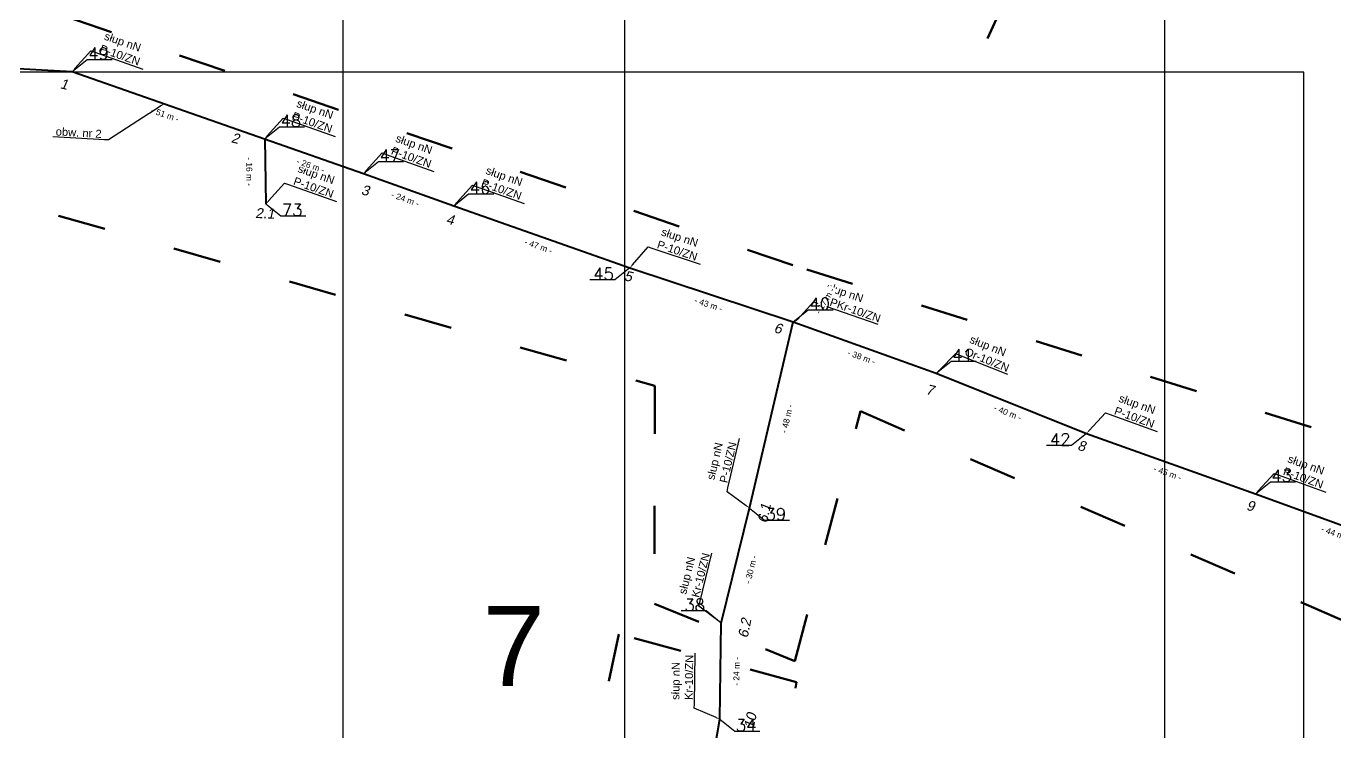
# Model space of a CAD drawing. Header units: metres. Extents: x 7540627 to 7542972, y 5787273 to 5789259.
# Drawn here: x 7541872.3 to 7542199.4, y 5788370.3 to 5788546.6 of the extents above; entities that cross this region are included whole.
import ezdxf
from ezdxf import colors
from ezdxf.entities.mleader import LeaderData, LeaderLine
from ezdxf.math import Vec2, Vec3

# ---------------------------------------------------------------- set-up
doc = ezdxf.new("R2010")
doc.units = ezdxf.units.M
doc.header["$MEASUREMENT"] = 0
doc.linetypes.add('ACAD_ISO03W100', pattern=[30, 12, -18])
for name, color, linetype, lineweight in [('!TELE', 30, 'Continuous', 40), ('!trafo', 6, 'ACAD_ISO03W100', 50), ('_numery slupow etap 4 cz. 2', 7, 'Continuous', 40)]:
    doc.layers.add(name, color=color, linetype=linetype, lineweight=lineweight)
for name, color, linetype in [('!wymiary', 7, 'Continuous'), ('_MM opisy', 7, 'Continuous'), ('makro-numeracja-punktow', 7, 'Continuous')]:
    doc.layers.add(name, color=color, linetype=linetype)
doc.layers.add('WT_arkusze', color=1, linetype='Continuous', plot=False)
doc.styles.add('GeodText', font='romans.shx')
doc.styles.get("Standard").update_dxf_attribs({"font": 'arial.ttf'})
doc.dimstyles.new('opis linie', dxfattribs={"dimtxt": 1.5, "dimasz": 2.5, "dimexe": 1.25, "dimexo": 0.625, "dimgap": 2.5, "dimtad": 4, "dimdec": 0, "dimtxsty": 'Standard', "dimcen": 2.5, "dimse1": 1, "dimse2": 1, "dimsd1": 1, "dimsd2": 1, "dimclrt": 256, "dimazin": 3, "dimtfac": 1, "dimtdec": 0, "dimtmove": 0, "dimatfit": 3, "dimtfill": 1})
doc.dimstyles.get("Standard").update_dxf_attribs({"dimtxt": 2.5, "dimasz": 2.5, "dimexe": 1.25, "dimexo": 0.625, "dimtad": 1, "dimtxsty": 'Standard', "dimcen": 2.5, "dimazin": 3, "dimtfac": 1, "dimtmove": 0, "dimatfit": 3})

# ---------------------------------------------------------------- blocks, each defined once
blk = doc.blocks.new('*D149')
at = {"layer": '!wymiary', "insert": (7541928.1, 5788510.28), "char_height": 1.5, "attachment_point": 5, "rotation": 270.861, "bg_fill": 3, "box_fill_scale": 1.25, "bg_fill_color": 257, "bg_fill_transparency": 0}
blk.add_mtext('\\A1;- 16 m -', dxfattribs=at)
blk = doc.blocks.new('*D172')
at = {"layer": '!wymiary', "insert": (7542042.84, 5788477.1), "char_height": 1.5, "attachment_point": 5, "rotation": 341.7157, "bg_fill": 3, "box_fill_scale": 1.25, "bg_fill_color": 257, "bg_fill_transparency": 0}
blk.add_mtext('\\A1;- 43 m -', dxfattribs=at)
blk = doc.blocks.new('*D173')
at = {"layer": '!wymiary', "insert": (7542000.36, 5788491.65), "char_height": 1.5, "attachment_point": 5, "rotation": 340.5565, "bg_fill": 3, "box_fill_scale": 1.25, "bg_fill_color": 257, "bg_fill_transparency": 0}
blk.add_mtext('\\A1;- 47 m -', dxfattribs=at)
blk = doc.blocks.new('*D174')
at = {"layer": '!wymiary', "insert": (7541967.07, 5788503.44), "char_height": 1.5, "attachment_point": 5, "rotation": 340.3494, "bg_fill": 3, "box_fill_scale": 1.25, "bg_fill_color": 257, "bg_fill_transparency": 0}
blk.add_mtext('\\A1;- 24 m -', dxfattribs=at)
blk = doc.blocks.new('*D175')
at = {"layer": '!wymiary', "insert": (7541943.44, 5788511.79), "char_height": 1.5, "attachment_point": 5, "rotation": 340.6698, "bg_fill": 3, "box_fill_scale": 1.25, "bg_fill_color": 257, "bg_fill_transparency": 0}
blk.add_mtext('\\A1;- 26 m -', dxfattribs=at)
blk = doc.blocks.new('*D176')
at = {"layer": '!wymiary', "insert": (7541907.05, 5788524.53), "char_height": 1.5, "attachment_point": 5, "rotation": 340.7231, "bg_fill": 3, "box_fill_scale": 1.25, "bg_fill_color": 257, "bg_fill_transparency": 0}
blk.add_mtext('\\A1;- 51 m -', dxfattribs=at)
blk = doc.blocks.new('*D177')
at = {"layer": '!wymiary', "insert": (7541856.49, 5788534.3), "char_height": 1.5, "attachment_point": 5, "rotation": 356.8424, "bg_fill": 3, "box_fill_scale": 1.25, "bg_fill_color": 257, "bg_fill_transparency": 0}
blk.add_mtext('\\A1;- 55 m -', dxfattribs=at)
blk = doc.blocks.new('*D199')
at = {"layer": '!wymiary', "insert": (7542199.43, 5788419.89), "char_height": 1.5, "attachment_point": 5, "rotation": 340.0899, "bg_fill": 3, "box_fill_scale": 1.25, "bg_fill_color": 257, "bg_fill_transparency": 0}
blk.add_mtext('\\A1;- 44 m -', dxfattribs=at)
blk = doc.blocks.new('*D200')
at = {"layer": '!wymiary', "insert": (7542157.5704, 5788434.9508), "char_height": 1.5, "attachment_point": 5, "rotation": 340.298793, "bg_fill": 3, "box_fill_scale": 1.25, "bg_fill_color": 257, "bg_fill_transparency": 0}
blk.add_mtext('\\A1;- 45 m -', dxfattribs=at)
blk = doc.blocks.new('*D201')
at = {"layer": '!wymiary', "insert": (7542117.61, 5788450.04), "char_height": 1.5, "attachment_point": 5, "rotation": 338.201, "bg_fill": 3, "box_fill_scale": 1.25, "bg_fill_color": 257, "bg_fill_transparency": 0}
blk.add_mtext('\\A1;- 40 m -', dxfattribs=at)
blk = doc.blocks.new('*D202')
at = {"layer": '!wymiary', "insert": (7542081.06, 5788463.95), "char_height": 1.5, "attachment_point": 5, "rotation": 340.2155, "bg_fill": 3, "box_fill_scale": 1.25, "bg_fill_color": 257, "bg_fill_transparency": 0}
blk.add_mtext('\\A1;- 38 m -', dxfattribs=at)
blk = doc.blocks.new('*D263')
at = {"layer": '!wymiary', "insert": (7542045.19, 5788346.7), "char_height": 1.5, "attachment_point": 5, "rotation": 80.2931, "bg_fill": 3, "box_fill_scale": 1.25, "bg_fill_color": 257, "bg_fill_transparency": 0}
blk.add_mtext('\\A1;- 53 m -', dxfattribs=at)
blk = doc.blocks.new('*D264')
at = {"layer": '!wymiary', "insert": (7542049.84, 5788385.4), "char_height": 1.5, "attachment_point": 5, "rotation": 89.2697, "bg_fill": 3, "box_fill_scale": 1.25, "bg_fill_color": 257, "bg_fill_transparency": 0}
blk.add_mtext('\\A1;- 24 m -', dxfattribs=at)
blk = doc.blocks.new('*D265')
at = {"layer": '!wymiary', "insert": (7542053.45, 5788410.86), "char_height": 1.5, "attachment_point": 5, "rotation": 76.0762, "bg_fill": 3, "box_fill_scale": 1.25, "bg_fill_color": 257, "bg_fill_transparency": 0}
blk.add_mtext('\\A1;- 30 m -', dxfattribs=at)
blk = doc.blocks.new('*D266')
at = {"layer": '!wymiary', "insert": (7542062.49, 5788448.54), "char_height": 1.5, "attachment_point": 5, "rotation": 76.7675, "bg_fill": 3, "box_fill_scale": 1.25, "bg_fill_color": 257, "bg_fill_transparency": 0}
blk.add_mtext('\\A1;- 48 m -', dxfattribs=at)
blk = doc.blocks.new('*D267')
at = {"layer": '!wymiary', "insert": (7542071.94, 5788478.02), "char_height": 1.5, "attachment_point": 5, "rotation": 58.7422, "bg_fill": 3, "box_fill_scale": 1.25, "bg_fill_color": 257, "bg_fill_transparency": 0}
blk.add_mtext('\\A1;- 17 m -', dxfattribs=at)

msp = doc.modelspace()

# ---------------------------------------------------------------- linework, layer by layer
at = {"layer": '!TELE'}
for points in [[(7541421.86, 5788717.09), (7541457.78, 5788693.32), (7541508.44, 5788660.69), (7541551.3, 5788632.68), (7541558.72, 5788643.22), (7541600.26, 5788617.11), (7541642.32, 5788590.74), (7541675.49, 5788583.53), (7541713.13, 5788575.56), (7541753.71, 5788567.83), (7541795.41, 5788559.65), (7541829.4, 5788538.31), (7541883.85, 5788535.31), (7541931.92, 5788518.5), (7541956.63, 5788509.83), (7541979.19, 5788501.77), (7542023.2, 5788486.24), (7542064.05, 5788472.74)], [(7542064.05, 5788472.74), (7542099.77, 5788459.89), (7542137.32, 5788444.87), (7542179.51, 5788429.76), (7542221.05, 5788414.72), (7542257.98, 5788388.01), (7542310.07, 5788368.75), (7542361.27, 5788350.31), (7542402.74, 5788335.04), (7542450.23, 5788318.46), (7542498.05, 5788300.46), (7542541.58, 5788282.31)]]:
    msp.add_lwpolyline(points, dxfattribs=at)
at = {"layer": '!TELE', "elevation": 175.02}
msp.add_lwpolyline([(7541963.86, 5787964.59), (7541972.42, 5788001.16), (7541981.23, 5788039.41), (7541989.89, 5788077.24), (7541999.66, 5788121.33), (7542009.62, 5788167.53), (7542019.14, 5788218.2), (7542028.41, 5788269.98), (7542036.77, 5788321.33), (7542045.68, 5788373.42), (7542045.99, 5788397.48), (7542053.1, 5788426.18), (7542064.05, 5788472.74)], dxfattribs=at)

# ---------------------------------------------------------------- texts
at = {"layer": 'WT_arkusze', "insert": (7541994.2, 5788391.73), "char_height": 20, "attachment_point": 5}
msp.add_mtext('7', dxfattribs=at)

# ---------------------------------------------------------------- next in the draw order: leaders
at = {"layer": '_MM opisy'}
ml = msp.add_multileader_mtext('Standard', dxfattribs=at)
ml.set_content('\\pxql;słup nN\\PP-10/ZN', color=256)
ml.set_leader_properties()
ml.build(insert=Vec2(0, 0))
ml.multileader.update_dxf_attribs({"has_text_frame": 1, "text_left_attachment_type": 5, "text_right_attachment_type": 5, "dogleg_length": 1, "arrow_head_size": 1})
ctx = ml.context
ctx.base_point, ctx.char_height, ctx.arrow_head_size, ctx.landing_gap_size, ctx.plane_origin, ctx.plane_x_axis, ctx.plane_y_axis = Vec3(7541889.47, 5788540.13), 2, 1, 1, Vec3(7541885.01, 5788533.4), Vec3(0.943934, -0.330134), Vec3(0.330134, 0.943934)
ctx.left_attachment, ctx.right_attachment = 5, 5
notes = []
notes.append((ctx, [(0, (1, 1, 0), (7541888.53, 5788540.46), (0.943934, -0.330134), 1, [(0, [(7541883.85, 5788535.31), (7541888.53, 5788540.46)], 0, [])])]))
ctx.mtext.insert, ctx.mtext.text_direction, ctx.mtext.rotation, ctx.mtext.flow_direction = Vec3(7541892.32, 5788545.24), Vec3(0.943934, -0.330134), 5.946739, 5
ctx.mtext.has_bg_fill, ctx.mtext.bg_color, ctx.mtext.bg_scale_factor, ctx.mtext.bg_transparency, ctx.mtext.use_window_bg_color = 1, -1023410175, 1, 0, 1
ml = msp.add_multileader_mtext('Standard', dxfattribs=at)
ml.set_content('\\pxql;słup nN\\PP-10/ZN', color=256)
ml.set_leader_properties()
ml.build(insert=Vec2(0, 0))
ml.multileader.update_dxf_attribs({"has_text_frame": 1, "text_left_attachment_type": 5, "text_right_attachment_type": 5, "dogleg_length": 1, "arrow_head_size": 1})
ctx = ml.context
ctx.base_point, ctx.char_height, ctx.arrow_head_size, ctx.landing_gap_size, ctx.plane_origin, ctx.plane_x_axis, ctx.plane_y_axis = Vec3(7541937.54, 5788523.31), 2, 1, 1, Vec3(7541933.07, 5788516.59), Vec3(0.943627, -0.331012), Vec3(0.331012, 0.943627)
ctx.left_attachment, ctx.right_attachment = 5, 5
notes.append((ctx, [(0, (1, 1, 0), (7541936.59, 5788523.65), (0.943627, -0.331012), 1, [(0, [(7541931.92, 5788518.5), (7541936.59, 5788523.65)], 0, [])])]))
ctx.mtext.insert, ctx.mtext.text_direction, ctx.mtext.rotation, ctx.mtext.flow_direction = Vec3(7541940.39, 5788528.43), Vec3(0.943627, -0.331012), 5.94581, 5
ctx.mtext.has_bg_fill, ctx.mtext.bg_color, ctx.mtext.bg_scale_factor, ctx.mtext.bg_transparency, ctx.mtext.use_window_bg_color = 1, -1023410175, 1, 0, 1
ml = msp.add_multileader_mtext('Standard', dxfattribs=at)
ml.set_content('\\pxql;słup nN\\PP-10/ZN', color=256)
ml.set_leader_properties()
ml.build(insert=Vec2(0, 0))
ml.multileader.update_dxf_attribs({"has_text_frame": 1, "text_left_attachment_type": 5, "text_right_attachment_type": 5, "dogleg_length": 1, "arrow_head_size": 1})
ctx = ml.context
ctx.base_point, ctx.char_height, ctx.arrow_head_size, ctx.landing_gap_size, ctx.plane_origin, ctx.plane_x_axis, ctx.plane_y_axis = Vec3(7541962.28, 5788514.61), 2, 1, 1, Vec3(7541957.77, 5788507.91), Vec3(0.941761, -0.336284), Vec3(0.336284, 0.941761)
ctx.left_attachment, ctx.right_attachment = 5, 5
notes.append((ctx, [(0, (1, 1, 0), (7541961.33, 5788514.95), (0.941761, -0.336284), 1, [(0, [(7541956.63, 5788509.83), (7541961.33, 5788514.95)], 0, [])])]))
ctx.mtext.insert, ctx.mtext.text_direction, ctx.mtext.rotation, ctx.mtext.flow_direction = Vec3(7541965.16, 5788519.71), Vec3(0.941761, -0.336284), 5.940218, 5
ctx.mtext.has_bg_fill, ctx.mtext.bg_color, ctx.mtext.bg_scale_factor, ctx.mtext.bg_transparency, ctx.mtext.use_window_bg_color = 1, -1023410175, 1, 0, 1
ml = msp.add_multileader_mtext('Standard', dxfattribs=at)
ml.set_content('\\pxql;słup nN\\PP-10/ZN', color=256)
ml.set_leader_properties()
ml.build(insert=Vec2(0, 0))
ml.multileader.update_dxf_attribs({"has_text_frame": 1, "text_left_attachment_type": 5, "text_right_attachment_type": 5, "dogleg_length": 1, "arrow_head_size": 1})
ctx = ml.context
ctx.base_point, ctx.char_height, ctx.arrow_head_size, ctx.landing_gap_size, ctx.plane_origin, ctx.plane_x_axis, ctx.plane_y_axis = Vec3(7541937.86, 5788507.04), 2, 1, 1, Vec3(7541933.39, 5788500.31), Vec3(0.943627, -0.331012), Vec3(0.331012, 0.943627)
ctx.left_attachment, ctx.right_attachment = 5, 5
notes.append((ctx, [(0, (1, 1, 0), (7541936.92, 5788507.37), (0.943627, -0.331012), 1, [(0, [(7541932.24, 5788502.22), (7541936.92, 5788507.37)], 0, [])])]))
ctx.mtext.insert, ctx.mtext.text_direction, ctx.mtext.rotation, ctx.mtext.flow_direction = Vec3(7541940.71, 5788512.15), Vec3(0.943627, -0.331012), 5.94581, 5
ctx.mtext.has_bg_fill, ctx.mtext.bg_color, ctx.mtext.bg_scale_factor, ctx.mtext.bg_transparency, ctx.mtext.use_window_bg_color = 1, -1023410175, 1, 0, 1
ml = msp.add_multileader_mtext('Standard', dxfattribs=at)
ml.set_content('\\pxql;słup nN\\PP-10/ZN', color=256)
ml.set_leader_properties()
ml.build(insert=Vec2(0, 0))
ml.multileader.update_dxf_attribs({"has_text_frame": 1, "text_left_attachment_type": 5, "text_right_attachment_type": 5, "dogleg_length": 1, "arrow_head_size": 1})
ctx = ml.context
ctx.base_point, ctx.char_height, ctx.arrow_head_size, ctx.landing_gap_size, ctx.plane_origin, ctx.plane_x_axis, ctx.plane_y_axis = Vec3(7541984.82, 5788506.58), 2, 1, 1, Vec3(7541980.33, 5788499.86), Vec3(0.94297, -0.332877), Vec3(0.332877, 0.94297)
ctx.left_attachment, ctx.right_attachment = 5, 5
notes.append((ctx, [(0, (1, 1, 0), (7541983.87, 5788506.91), (0.94297, -0.332877), 1, [(0, [(7541979.19, 5788501.77), (7541983.87, 5788506.91)], 0, [])])]))
ctx.mtext.insert, ctx.mtext.text_direction, ctx.mtext.rotation, ctx.mtext.flow_direction = Vec3(7541987.68, 5788511.68), Vec3(0.94297, -0.332877), 5.943832, 5
ctx.mtext.has_bg_fill, ctx.mtext.bg_color, ctx.mtext.bg_scale_factor, ctx.mtext.bg_transparency, ctx.mtext.use_window_bg_color = 1, -1023410175, 1, 0, 1
ml = msp.add_multileader_mtext('Standard', dxfattribs=at)
ml.set_content('\\pxql;słup nN\\PP-10/ZN', color=256)
ml.set_leader_properties()
ml.build(insert=Vec2(0, 0))
ml.multileader.update_dxf_attribs({"has_text_frame": 1, "text_left_attachment_type": 5, "text_right_attachment_type": 5, "dogleg_length": 1, "arrow_head_size": 1})
ctx = ml.context
ctx.base_point, ctx.char_height, ctx.arrow_head_size, ctx.landing_gap_size, ctx.plane_origin, ctx.plane_x_axis, ctx.plane_y_axis = Vec3(7542028.73, 5788491.15), 2, 1, 1, Vec3(7542024.38, 5788484.35), Vec3(0.949511, -0.313732), Vec3(0.313732, 0.949511)
ctx.left_attachment, ctx.right_attachment = 5, 5
notes.append((ctx, [(0, (1, 1, 0), (7542027.78, 5788491.47), (0.949511, -0.313732), 1, [(0, [(7542023.2, 5788486.24), (7542027.78, 5788491.47)], 0, [])])]))
ctx.mtext.insert, ctx.mtext.text_direction, ctx.mtext.rotation, ctx.mtext.flow_direction = Vec3(7542031.49, 5788496.32), Vec3(0.949511, -0.313732), 5.964064, 5
ctx.mtext.has_bg_fill, ctx.mtext.bg_color, ctx.mtext.bg_scale_factor, ctx.mtext.bg_transparency, ctx.mtext.use_window_bg_color = 1, -1023410175, 1, 0, 1
ml = msp.add_multileader_mtext('Standard', dxfattribs=at)
ml.set_content('\\pxql;słup nN\\PRPKr-10/ZN', color=256)
ml.set_leader_properties()
ml.build(insert=Vec2(0, 0))
ml.multileader.update_dxf_attribs({"has_text_frame": 1, "text_left_attachment_type": 5, "text_right_attachment_type": 5, "dogleg_length": 1, "arrow_head_size": 1})
ctx = ml.context
ctx.base_point, ctx.char_height, ctx.arrow_head_size, ctx.landing_gap_size, ctx.plane_origin, ctx.plane_x_axis, ctx.plane_y_axis = Vec3(7542070, 5788477.44), 2, 1, 1, Vec3(7542065.55, 5788470.7), Vec3(0.945099, -0.326784), Vec3(0.326784, 0.945099)
ctx.left_attachment, ctx.right_attachment = 5, 5
notes.append((ctx, [(0, (1, 1, 0), (7542069.05, 5788477.77), (0.945099, -0.326784), 1, [(0, [(7542064.4, 5788472.6), (7542069.05, 5788477.77)], 0, [])])]))
ctx.mtext.insert, ctx.mtext.text_direction, ctx.mtext.rotation, ctx.mtext.flow_direction = Vec3(7542072.82, 5788482.57), Vec3(0.945099, -0.326784), 5.950286, 5
ctx.mtext.has_bg_fill, ctx.mtext.bg_color, ctx.mtext.bg_scale_factor, ctx.mtext.bg_transparency, ctx.mtext.use_window_bg_color = 1, -1023410175, 1, 0, 1
ml = msp.add_multileader_mtext('Standard', dxfattribs=at)
ml.set_content('\\pxql;słup nN\\POr-10/ZN', color=256)
ml.set_leader_properties()
ml.build(insert=Vec2(0, 0))
ml.multileader.update_dxf_attribs({"has_text_frame": 1, "text_left_attachment_type": 5, "text_right_attachment_type": 5, "dogleg_length": 1, "arrow_head_size": 1})
ctx = ml.context
ctx.base_point, ctx.char_height, ctx.arrow_head_size, ctx.landing_gap_size, ctx.plane_origin, ctx.plane_x_axis, ctx.plane_y_axis = Vec3(7542105.59, 5788464.46), 2, 1, 1, Vec3(7542100.84, 5788457.93), Vec3(0.928492, -0.371352), Vec3(0.371352, 0.928492)
ctx.left_attachment, ctx.right_attachment = 5, 5
notes.append((ctx, [(0, (1, 1, 0), (7542104.66, 5788464.83), (0.928492, -0.371352), 1, [(0, [(7542099.77, 5788459.89), (7542104.66, 5788464.83)], 0, [])])]))
ctx.mtext.insert, ctx.mtext.text_direction, ctx.mtext.rotation, ctx.mtext.flow_direction = Vec3(7542108.66, 5788469.45), Vec3(0.928492, -0.371352), 5.90272, 5
ctx.mtext.has_bg_fill, ctx.mtext.bg_color, ctx.mtext.bg_scale_factor, ctx.mtext.bg_transparency, ctx.mtext.use_window_bg_color = 1, -1023410175, 1, 0, 1
ml = msp.add_multileader_mtext('Standard', dxfattribs=at)
ml.set_content('\\pxql;słup nN\\PP-10/ZN', color=256)
ml.set_leader_properties()
ml.build(insert=Vec2(0, 0))
ml.multileader.update_dxf_attribs({"has_text_frame": 1, "text_left_attachment_type": 5, "text_right_attachment_type": 5, "dogleg_length": 1, "arrow_head_size": 1})
ctx = ml.context
ctx.base_point, ctx.char_height, ctx.arrow_head_size, ctx.landing_gap_size, ctx.plane_origin, ctx.plane_x_axis, ctx.plane_y_axis = Vec3(7542142.97, 5788449.65), 2, 1, 1, Vec3(7542138.46, 5788442.95), Vec3(0.941463, -0.337115), Vec3(0.337115, 0.941463)
ctx.left_attachment, ctx.right_attachment = 5, 5
notes.append((ctx, [(0, (1, 1, 0), (7542142.03, 5788449.99), (0.941463, -0.337115), 1, [(0, [(7542137.32, 5788444.87), (7542142.03, 5788449.99)], 0, [])])]))
ctx.mtext.insert, ctx.mtext.text_direction, ctx.mtext.rotation, ctx.mtext.flow_direction = Vec3(7542145.86, 5788454.74), Vec3(0.941463, -0.337115), 5.939334, 5
ctx.mtext.has_bg_fill, ctx.mtext.bg_color, ctx.mtext.bg_scale_factor, ctx.mtext.bg_transparency, ctx.mtext.use_window_bg_color = 1, -1023410175, 1, 0, 1
ml = msp.add_multileader_mtext('Standard', dxfattribs=at)
ml.set_content('\\pxql;słup nN\\PP-10/ZN', color=256)
ml.set_leader_properties()
ml.build(insert=Vec2(0, 0))
ml.multileader.update_dxf_attribs({"has_text_frame": 1, "text_left_attachment_type": 5, "text_right_attachment_type": 5, "dogleg_length": 1, "arrow_head_size": 1})
ctx = ml.context
ctx.base_point, ctx.char_height, ctx.arrow_head_size, ctx.landing_gap_size, ctx.plane_origin, ctx.plane_x_axis, ctx.plane_y_axis = Vec3(7542047.72, 5788431.25), 2, 1, 1, Vec3(7542054.88, 5788427.52), Vec3(0.228904, 0.973449), Vec3(-0.973449, 0.228904)
ctx.left_attachment, ctx.right_attachment = 5, 5
notes.append((ctx, [(0, (1, 1, 0), (7542047.49, 5788430.28), (0.228904, 0.973449), 1, [(0, [(7542053.1, 5788426.18), (7542047.49, 5788430.28)], 0, [])])]))
ctx.mtext.insert, ctx.mtext.text_direction, ctx.mtext.rotation, ctx.mtext.flow_direction = Vec3(7542042.33, 5788433.55), Vec3(0.228904, 0.973449), 1.339845, 5
ctx.mtext.has_bg_fill, ctx.mtext.bg_color, ctx.mtext.bg_scale_factor, ctx.mtext.bg_transparency, ctx.mtext.use_window_bg_color = 1, -1023410175, 1, 0, 1
ml = msp.add_multileader_mtext('Standard', dxfattribs=at)
ml.set_content('\\pxql;słup nN\\PP-10/ZN', color=256)
ml.set_leader_properties()
ml.build(insert=Vec2(0, 0))
ml.multileader.update_dxf_attribs({"has_text_frame": 1, "text_left_attachment_type": 5, "text_right_attachment_type": 5, "dogleg_length": 1, "arrow_head_size": 1})
ctx = ml.context
ctx.base_point, ctx.char_height, ctx.arrow_head_size, ctx.landing_gap_size, ctx.plane_origin, ctx.plane_x_axis, ctx.plane_y_axis = Vec3(7542185.18, 5788434.52), 2, 1, 1, Vec3(7542180.65, 5788427.84), Vec3(0.940228, -0.340545), Vec3(0.340545, 0.940228)
ctx.left_attachment, ctx.right_attachment = 5, 5
notes.append((ctx, [(0, (1, 1, 0), (7542184.24, 5788434.86), (0.940228, -0.340545), 1, [(0, [(7542179.51, 5788429.76), (7542184.24, 5788434.86)], 0, [])])]))
ctx.mtext.insert, ctx.mtext.text_direction, ctx.mtext.rotation, ctx.mtext.flow_direction = Vec3(7542188.09, 5788439.6), Vec3(0.940228, -0.340545), 5.935689, 5
ctx.mtext.has_bg_fill, ctx.mtext.bg_color, ctx.mtext.bg_scale_factor, ctx.mtext.bg_transparency, ctx.mtext.use_window_bg_color = 1, -1023410175, 1, 0, 1
ml = msp.add_multileader_mtext('Standard', dxfattribs=at)
ml.set_content('\\pxql;słup nN\\PKr-10/ZN', color=256)
ml.set_leader_properties()
ml.build(insert=Vec2(0, 0))
ml.multileader.update_dxf_attribs({"has_text_frame": 1, "text_left_attachment_type": 5, "text_right_attachment_type": 5, "dogleg_length": 1, "arrow_head_size": 1})
ctx = ml.context
ctx.base_point, ctx.char_height, ctx.arrow_head_size, ctx.landing_gap_size, ctx.plane_origin, ctx.plane_x_axis, ctx.plane_y_axis = Vec3(7542040.67, 5788402.63), 2, 1, 1, Vec3(7542047.78, 5788398.81), Vec3(0.240632, 0.970616), Vec3(-0.970616, 0.240632)
ctx.left_attachment, ctx.right_attachment = 5, 5
notes.append((ctx, [(0, (1, 1, 0), (7542040.42, 5788401.66), (0.240632, 0.970616), 1, [(0, [(7542045.99, 5788397.48), (7542040.42, 5788401.66)], 0, [])])]))
ctx.mtext.insert, ctx.mtext.text_direction, ctx.mtext.rotation, ctx.mtext.flow_direction = Vec3(7542035.31, 5788404.98), Vec3(0.240632, 0.970616), 1.327779, 5
ctx.mtext.has_bg_fill, ctx.mtext.bg_color, ctx.mtext.bg_scale_factor, ctx.mtext.bg_transparency, ctx.mtext.use_window_bg_color = 1, -1023410175, 1, 0, 1
ml = msp.add_multileader_mtext('Standard', dxfattribs=at)
ml.set_content('\\pxql;słup nN\\PKr-10/ZN', color=256)
ml.set_leader_properties()
ml.build(insert=Vec2(0, 0))
ml.multileader.update_dxf_attribs({"has_text_frame": 1, "text_left_attachment_type": 5, "text_right_attachment_type": 5, "dogleg_length": 1, "arrow_head_size": 1})
ctx = ml.context
ctx.base_point, ctx.char_height, ctx.arrow_head_size, ctx.landing_gap_size, ctx.plane_origin, ctx.plane_x_axis, ctx.plane_y_axis = Vec3(7542039.33, 5788377.21), 2, 1, 1, Vec3(7542047.13, 5788375.12), Vec3(0.012746, 0.999919), Vec3(-0.999919, 0.012746)
ctx.left_attachment, ctx.right_attachment = 5, 5
notes.append((ctx, [(0, (1, 1, 0), (7542039.31, 5788376.21), (0.012746, 0.999919), 1, [(0, [(7542045.68, 5788373.42), (7542039.31, 5788376.21)], 0, [])])]))
ctx.mtext.insert, ctx.mtext.text_direction, ctx.mtext.rotation, ctx.mtext.flow_direction = Vec3(7542033.57, 5788378.28), Vec3(0.012746, 0.999919), 1.55805, 5
ctx.mtext.has_bg_fill, ctx.mtext.bg_color, ctx.mtext.bg_scale_factor, ctx.mtext.bg_transparency, ctx.mtext.use_window_bg_color = 1, -1023410175, 1, 0, 1
for ctx, leaders in notes:
    for number, flags, end, landing, length, lines in leaders:
        leader = LeaderData()
        leader.index, (leader.has_last_leader_line, leader.has_dogleg_vector, leader.attachment_direction) = number, flags
        leader.last_leader_point, leader.dogleg_vector, leader.dogleg_length = Vec3(end), Vec3(landing), length
        for number, points, colour, breaks in lines:
            line = LeaderLine()
            line.index, line.vertices, line.color, line.breaks = number, Vec3.list(points), colors.encode_raw_color(colour), breaks
            leader.lines.append(line)
        ctx.leaders.append(leader)

# ---------------------------------------------------------------- next in the draw order: linework, layer by layer
at = {"layer": '!TELE'}
msp.add_lwpolyline([(7541931.99, 5788518.47), (7541932.24, 5788502.22)], dxfattribs=at)
at = {"layer": '!trafo', "color": 3}
for points in [[(7542250.69, 5788428.57), (7542063.94, 5788486.9), (7541878.81, 5788550.25), (7541759.4, 5788585.9), (7541623.25, 5788631.62), (7541446.72, 5788742.49), (7541430.33, 5788757.18), (7541401.09, 5788709.76), (7541527.78, 5788635.17), (7541506.86, 5788608.34), (7541098.38, 5788593.04), (7541088.21, 5788563.82), (7541529.11, 5788568.63), (7541576.63, 5788616.4), (7541620.8, 5788573.37), (7542029.47, 5788456.74), (7542029.33, 5788402.26), (7542064.43, 5788387.98), (7542080.8, 5788450.39), (7542235.08, 5788383.52)], [(7542069.24, 5788579.5), (7542112.55, 5788543.58), (7542130.04, 5788581.62), (7542466.51, 5788482.09), (7542844.03, 5788259.49), (7542866.16, 5788312.53), (7542503.5, 5788524.2), (7542139.52, 5788630.94), (7542169.31, 5788722.61), (7542104.89, 5788742.32), (7542069.24, 5788579.5)]]:
    msp.add_lwpolyline(points, dxfattribs=at)
msp.add_lwpolyline([(7541883.41, 5787763.73), (7542032.96, 5787715.59), (7542057.43, 5787808.8), (7541959.53, 5787851.5), (7542064.86, 5788382.73), (7542020.48, 5788394.71)], close=True, dxfattribs=at)

# ---------------------------------------------------------------- next in the draw order: texts
at = {"layer": 'makro-numeracja-punktow', "lineweight": 30, "char_height": 3, "line_spacing_factor": 0.8, "style": 'GeodText'}
for s, insert, attachment_point in [('49', (7541887.85, 5788538.31), 7), ('48', (7541935.92, 5788521.5), 7), ('47', (7541960.63, 5788512.83), 7), ('46', (7541983.19, 5788504.77), 7), ('73', (7541936.24, 5788499.22), 7), ('41', (7542103.77, 5788462.89), 7), ('43', (7542183.51, 5788432.76), 7), ('38', (7542041.99, 5788400.48), 9)]:
    msp.add_mtext(s, dxfattribs=dict(at, insert=insert, attachment_point=attachment_point))

# ---------------------------------------------------------------- next in the draw order: dimensions: what is measured, and where the dimension line sits
at = {"layer": '!wymiary'}
for p1, p2, picture, middle in [((7541931.99, 5788518.47), (7541932.24, 5788502.22), '*D149', (7541928.1, 5788510.28)), ((7542064.05, 5788472.74), (7542023.2, 5788486.24), '*D172', (7542042.84, 5788477.1)), ((7542221.05, 5788414.72), (7542179.51, 5788429.76), '*D199', (7542199.43, 5788419.89)), ((7542036.77, 5788321.33), (7542045.68, 5788373.42), '*D263', (7542045.19, 5788346.7))]:
    dim = msp.add_aligned_dim(p1=p1, p2=p2, distance=-0.75, dimstyle='opis linie', dxfattribs=at)
    dim.commit()
    dim.dimension.update_dxf_attribs({"geometry": picture, "text_midpoint": middle})

# ---------------------------------------------------------------- next in the draw order: texts
at = {"layer": '_numery slupow etap 4 cz. 2', "oblique": 10}
for s, rotation, p in [('2.1', 357.6901, (7541929.55, 5788498.71)), ('9', 346.8099, (7542177.11, 5788425.77))]:
    msp.add_text(s, height=2.5, rotation=rotation, dxfattribs=at).set_placement(p)

# ---------------------------------------------------------------- next in the draw order: dimensions: what is measured, and where the dimension line sits
at = {"layer": '!wymiary'}
for p1, p2, picture, middle in [((7542023.2, 5788486.24), (7541979.19, 5788501.77), '*D173', (7542000.36, 5788491.65)), ((7542179.51, 5788429.76), (7542137.32, 5788444.87), '*D200', (7542157.57, 5788434.95)), ((7542045.68, 5788373.42), (7542045.99, 5788397.48), '*D264', (7542049.84, 5788385.4))]:
    dim = msp.add_aligned_dim(p1=p1, p2=p2, distance=-0.75, dimstyle='opis linie', dxfattribs=at)
    dim.commit()
    dim.dimension.update_dxf_attribs({"geometry": picture, "text_midpoint": middle})

# ---------------------------------------------------------------- next in the draw order: leaders
at = {"layer": 'makro-numeracja-punktow', "lineweight": 30, "has_arrowhead": 0, "annotation_type": 0, "has_hookline": 1, "hookline_direction": 0, "text_width": 5.46}
msp.add_leader([(7541932.24, 5788502.22), (7541935.97, 5788499.22), (7541936.15, 5788499.22)], dimstyle='Standard', dxfattribs=at)

# ---------------------------------------------------------------- next in the draw order: linework, layer by layer
at = {"layer": 'WT_arkusze'}
msp.add_lwpolyline([(7542156.82, 5788293.31), (7542551.58, 5788293.31), (7542551.58, 5788580.14), (7542156.82, 5788580.14)], close=True, dxfattribs=at)

# ---------------------------------------------------------------- next in the draw order: texts
at = {"layer": '_numery slupow etap 4 cz. 2', "oblique": 10}
for s, rotation, p in [('5', 346.8099, (7542021.62, 5788483.17)), ('8', 346.8099, (7542134.91, 5788440.77)), ('10', 77.7491, (7542054.11, 5788370.91))]:
    msp.add_text(s, height=2.5, rotation=rotation, dxfattribs=at).set_placement(p)
at = {"layer": 'makro-numeracja-punktow', "lineweight": 30, "char_height": 3, "line_spacing_factor": 0.8, "style": 'GeodText'}
for s, insert, attachment_point in [('45', (7542019.2, 5788483.24), 9), ('34', (7542049.68, 5788370.42), 7)]:
    msp.add_mtext(s, dxfattribs=dict(at, insert=insert, attachment_point=attachment_point))

# ---------------------------------------------------------------- next in the draw order: dimensions: what is measured, and where the dimension line sits
at = {"layer": '!wymiary'}
for p1, p2, picture, middle in [((7541979.19, 5788501.77), (7541956.63, 5788509.83), '*D174', (7541967.07, 5788503.44)), ((7542137.32, 5788444.87), (7542099.77, 5788459.89), '*D201', (7542117.61, 5788450.04)), ((7542045.99, 5788397.48), (7542053.1, 5788426.18), '*D265', (7542053.45, 5788410.86))]:
    dim = msp.add_aligned_dim(p1=p1, p2=p2, distance=-0.75, dimstyle='opis linie', dxfattribs=at)
    dim.commit()
    dim.dimension.update_dxf_attribs({"geometry": picture, "text_midpoint": middle})

# ---------------------------------------------------------------- next in the draw order: leaders
at = {"layer": 'makro-numeracja-punktow', "lineweight": 30, "has_arrowhead": 0, "annotation_type": 0, "has_hookline": 1, "hookline_direction": 0, "text_width": 5.46, "horizontal_direction": (-1, 0, 0)}
msp.add_leader([(7542023.2, 5788486.24), (7542019.47, 5788483.24), (7542019.29, 5788483.24)], dimstyle='Standard', dxfattribs=at)
at = {"layer": 'makro-numeracja-punktow', "lineweight": 30, "has_arrowhead": 0, "annotation_type": 0, "has_hookline": 1, "hookline_direction": 0, "text_width": 5.46}
for points in [[(7542179.51, 5788429.76), (7542183.25, 5788432.76), (7542183.42, 5788432.76)], [(7542045.68, 5788373.42), (7542049.41, 5788370.42), (7542049.59, 5788370.42)]]:
    msp.add_leader(points, dimstyle='Standard', dxfattribs=at)

# ---------------------------------------------------------------- next in the draw order: texts
at = {"layer": '_numery slupow etap 4 cz. 2', "oblique": 10}
for s, rotation, p in [('4', 346.8099, (7541977.12, 5788497.31)), ('7', 346.8099, (7542097.02, 5788454.75)), ('6.2', 78.5998, (7542052.63, 5788393.58))]:
    msp.add_text(s, height=2.5, rotation=rotation, dxfattribs=at).set_placement(p)
at = {"layer": 'makro-numeracja-punktow', "lineweight": 30, "insert": (7542133.32, 5788441.87), "char_height": 3, "attachment_point": 9, "line_spacing_factor": 0.8, "style": 'GeodText'}
msp.add_mtext('42', dxfattribs=at)

# ---------------------------------------------------------------- next in the draw order: dimensions: what is measured, and where the dimension line sits
at = {"layer": '!wymiary'}
for p1, p2, picture, middle in [((7541956.63, 5788509.83), (7541931.92, 5788518.5), '*D175', (7541943.44, 5788511.79)), ((7542099.77, 5788459.89), (7542064.05, 5788472.74), '*D202', (7542081.06, 5788463.95))]:
    dim = msp.add_aligned_dim(p1=p1, p2=p2, distance=-0.75, dimstyle='opis linie', dxfattribs=at)
    dim.commit()
    dim.dimension.update_dxf_attribs({"geometry": picture, "text_midpoint": middle})

# ---------------------------------------------------------------- next in the draw order: leaders
at = {"layer": 'makro-numeracja-punktow', "lineweight": 30, "has_arrowhead": 0, "annotation_type": 0, "has_hookline": 1, "hookline_direction": 0, "text_width": 5.46}
msp.add_leader([(7541979.19, 5788501.77), (7541982.92, 5788504.77), (7541983.1, 5788504.77)], dimstyle='Standard', dxfattribs=at)
at = {"layer": 'makro-numeracja-punktow', "lineweight": 30, "has_arrowhead": 0, "annotation_type": 0, "has_hookline": 1, "hookline_direction": 0, "text_width": 5.46, "horizontal_direction": (-1, 0, 0)}
for points in [[(7542137.32, 5788444.87), (7542133.59, 5788441.87), (7542133.41, 5788441.87)], [(7542045.99, 5788397.48), (7542042.26, 5788400.48), (7542042.08, 5788400.48)]]:
    msp.add_leader(points, dimstyle='Standard', dxfattribs=at)

# ---------------------------------------------------------------- next in the draw order: texts
at = {"layer": '_numery slupow etap 4 cz. 2', "oblique": 10}
msp.add_text('3', height=2.5, rotation=346.8099, dxfattribs=at).set_placement((7541955.91, 5788504.62))

# ---------------------------------------------------------------- next in the draw order: dimensions: what is measured, and where the dimension line sits
at = {"layer": '!wymiary'}
for p1, p2, picture, middle in [((7541931.92, 5788518.5), (7541883.85, 5788535.31), '*D176', (7541907.05, 5788524.53)), ((7542053.1, 5788426.18), (7542064.05, 5788472.74), '*D266', (7542062.49, 5788448.54))]:
    dim = msp.add_aligned_dim(p1=p1, p2=p2, distance=-0.75, dimstyle='opis linie', dxfattribs=at)
    dim.commit()
    dim.dimension.update_dxf_attribs({"geometry": picture, "text_midpoint": middle})

# ---------------------------------------------------------------- next in the draw order: leaders
at = {"layer": 'makro-numeracja-punktow', "lineweight": 30, "has_arrowhead": 0, "annotation_type": 0, "has_hookline": 1, "hookline_direction": 0, "text_width": 5.46}
for points in [[(7541956.63, 5788509.83), (7541960.36, 5788512.83), (7541960.54, 5788512.83)], [(7542099.77, 5788459.89), (7542103.5, 5788462.89), (7542103.68, 5788462.89)]]:
    msp.add_leader(points, dimstyle='Standard', dxfattribs=at)

# ---------------------------------------------------------------- next in the draw order: texts
at = {"layer": '_numery slupow etap 4 cz. 2', "oblique": 10}
for s, rotation, p in [('2', 346.8099, (7541923.41, 5788517.65)), ('6', 346.8099, (7542059.04, 5788470.14)), ('6.1', 78.5998, (7542057.53, 5788422.32))]:
    msp.add_text(s, height=2.5, rotation=rotation, dxfattribs=at).set_placement(p)
at = {"layer": 'makro-numeracja-punktow', "lineweight": 30, "insert": (7542057.1, 5788423.18), "char_height": 3, "attachment_point": 7, "line_spacing_factor": 0.8, "style": 'GeodText'}
msp.add_mtext('39', dxfattribs=at)

# ---------------------------------------------------------------- next in the draw order: dimensions: what is measured, and where the dimension line sits
at = {"layer": '!wymiary'}
for p1, p2, picture, middle in [((7541883.85, 5788535.31), (7541829.4, 5788538.31), '*D177', (7541856.49, 5788534.3)), ((7542064.05, 5788472.74), (7542072.99, 5788487.46), '*D267', (7542071.94, 5788478.02))]:
    dim = msp.add_aligned_dim(p1=p1, p2=p2, distance=-0.75, dimstyle='opis linie', dxfattribs=at)
    dim.commit()
    dim.dimension.update_dxf_attribs({"geometry": picture, "text_midpoint": middle})

# ---------------------------------------------------------------- next in the draw order: leaders
at = {"layer": '_MM opisy', "color": 1}
ml = msp.add_multileader_mtext('Standard', dxfattribs=at)
ml.set_content('\\pxql;obw. nr 2', color=1)
ml.set_leader_properties()
ml.build(insert=Vec2(0, 0))
ml.multileader.update_dxf_attribs({"has_text_frame": 1, "text_left_attachment_type": 5, "text_right_attachment_type": 5, "dogleg_length": 1, "arrow_head_size": 1})
ctx = ml.context
ctx.base_point, ctx.char_height, ctx.arrow_head_size, ctx.landing_gap_size, ctx.plane_origin, ctx.plane_x_axis, ctx.plane_y_axis = Vec3(7541878.66, 5788518.99), 2, 1, 1, Vec3(7541908.61, 5788525.82), Vec3(0.998482, -0.055083), Vec3(0.055083, 0.998482)
ctx.left_attachment, ctx.right_attachment = 5, 5
notes = []
notes.append((ctx, [(0, (1, 1, 0), (7541892.89, 5788518.2), (-0.998482, 0.055083), 1, [(0, [(7541906.97, 5788527.34)], 0, [])])]))
ctx.mtext.insert, ctx.mtext.text_direction, ctx.mtext.rotation, ctx.mtext.flow_direction = Vec3(7541879.79, 5788521.34), Vec3(0.998482, -0.055083), 6.228074, 5
ctx.mtext.has_bg_fill, ctx.mtext.bg_color, ctx.mtext.bg_scale_factor, ctx.mtext.bg_transparency, ctx.mtext.use_window_bg_color = 1, -1023410175, 1, 0, 1
at = {"layer": 'makro-numeracja-punktow', "lineweight": 30, "has_arrowhead": 0, "annotation_type": 0, "has_hookline": 1, "hookline_direction": 0, "text_width": 5.46}
for points in [[(7541931.92, 5788518.5), (7541935.65, 5788521.5), (7541935.83, 5788521.5)], [(7542053.1, 5788426.18), (7542056.83, 5788423.18), (7542057.01, 5788423.18)]]:
    msp.add_leader(points, dimstyle='Standard', dxfattribs=at)
for ctx, leaders in notes:
    for number, flags, end, landing, length, lines in leaders:
        leader = LeaderData()
        leader.index, (leader.has_last_leader_line, leader.has_dogleg_vector, leader.attachment_direction) = number, flags
        leader.last_leader_point, leader.dogleg_vector, leader.dogleg_length = Vec3(end), Vec3(landing), length
        for number, points, colour, breaks in lines:
            line = LeaderLine()
            line.index, line.vertices, line.color, line.breaks = number, Vec3.list(points), colors.encode_raw_color(colour), breaks
            leader.lines.append(line)
        ctx.leaders.append(leader)

# ---------------------------------------------------------------- next in the draw order: linework, layer by layer
at = {"layer": 'WT_arkusze'}
for points in [[(7541556.82, 5788368.31), (7541951.58, 5788368.31), (7541951.58, 5788655.14), (7541556.82, 5788655.14)], [(7542021.82, 5788338.31), (7542416.58, 5788338.31), (7542416.58, 5788625.14), (7542021.82, 5788625.14)], [(7541796.82, 5788248.31), (7542191.58, 5788248.31), (7542191.58, 5788535.14), (7541796.82, 5788535.14)]]:
    msp.add_lwpolyline(points, close=True, dxfattribs=at)

# ---------------------------------------------------------------- next in the draw order: texts
at = {"layer": '_numery slupow etap 4 cz. 2', "oblique": 10}
msp.add_text('1', height=2.5, rotation=346.8099, dxfattribs=at).set_placement((7541880.66, 5788531.16))
at = {"layer": 'makro-numeracja-punktow', "lineweight": 30, "insert": (7542068.05, 5788475.74), "char_height": 3, "attachment_point": 7, "line_spacing_factor": 0.8, "style": 'GeodText'}
msp.add_mtext('40', dxfattribs=at)

# ---------------------------------------------------------------- next in the draw order: leaders
at = {"layer": 'makro-numeracja-punktow', "lineweight": 30, "has_arrowhead": 0, "annotation_type": 0, "has_hookline": 1, "hookline_direction": 0, "text_width": 5.46}
for points in [[(7541883.85, 5788535.31), (7541887.58, 5788538.31), (7541887.76, 5788538.31)], [(7542064.05, 5788472.74), (7542067.78, 5788475.74), (7542067.96, 5788475.74)]]:
    msp.add_leader(points, dimstyle='Standard', dxfattribs=at)

doc.saveas('drawing.dxf')
